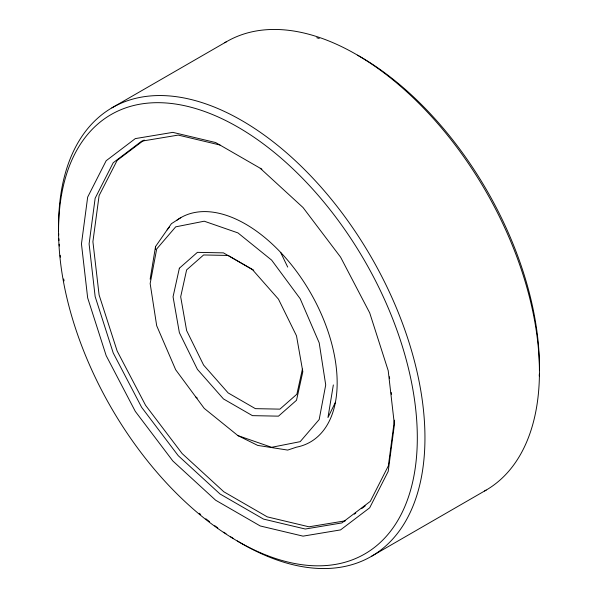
<?xml version="1.0" encoding="UTF-8"?>
<svg xmlns="http://www.w3.org/2000/svg" width="598" height="598" viewBox="0 0 598 598"><rect width="100%" height="100%" fill="white"/><g stroke="black" fill="none" stroke-linecap="round" stroke-linejoin="round"><path stroke-width="0.9" d="M394.411 420.192L388.356 465.857L370.297 501.363L341.862 522.929L305.264 529.021L263.509 519.094L219.982 493.963L178.234 455.676L141.636 407.32L113.209 352.925L95.149 296.563L89.095 243.917L95.149 198.252L113.209 162.746L141.644 141.173L178.241 135.088L219.997 145.015M150.158 279.169L155.54 246.555L171.409 223.697L180.805 217.665M333.348 384.933L327.966 417.554L335.403 402.342A129.534 74.787 60 0 0 280.626 252.378A129.542 74.795 60 0 0 176.956 220.154M302.424 369.101L296.885 394.202L279.901 409.137L255.383 408.651L228.137 392.923L203.612 365.101L186.628 330.567L180.686 296.795L186.621 269.9L203.604 254.965L228.122 255.451L253.769 270.251M144.148 140.007L117.148 160.391L99.096 195.613L92.907 241.712L99.096 294.949L117.148 351.019L145.606 405.362L182.158 453.59L223.846 491.788L267.291 516.874L308.979 526.808L345.532 520.791M354.293 514.175L355.75 513.077M361.588 508.666L365.236 505.915M111.856 107.894L226.358 41.793M371.642 556.207L486.144 490.106M237.929 435.613L271.642 447.304L300.181 441.66L319.183 419.527L325.716 384.933L319.19 342.811L300.181 298.723L271.649 260.137L237.937 232.899L204.232 221.208L175.692 226.844L156.691 248.985L150.158 283.579L156.683 325.701L175.685 369.781L204.224 408.374L237.929 435.613L257.708 445.413L287.698 450.077L296.451 447.169A129.542 74.795 60 0 0 335.411 402.342M261.909 169.212L215.631 142.541L172.837 132.367L135.32 138.601L106.175 160.72L87.667 197.116L81.455 243.917L87.659 297.871L106.175 355.646L135.312 411.402L172.829 460.968L215.624 500.212L260.242 525.971L303.036 536.144L340.554 529.903L369.691 507.792L388.207 471.396L394.411 424.595L388.207 370.64L369.699 312.866L340.561 257.103L303.044 207.543L260.25 168.3M195.8 397.012L197.273 398.044M280.626 252.378L287.705 267.089M389.418 376.777L389.634 378.624M391.227 392.482L391.436 394.329M155.54 246.555L155.585 249.254M58.582 229.789A259.076 149.575 60 0 1 241.226 120.213A259.076 149.575 60 0 1 424.939 440.091A259.076 149.575 60 0 1 237.286 540.943M233.541 538.634A259.076 149.575 60 0 1 230.536 536.712M226.029 533.722A259.076 149.575 60 0 1 223.772 532.183M217.762 527.914A259.076 149.575 60 0 1 214.764 525.694M209.547 521.695A259.076 149.575 60 0 1 205.839 518.75M200.696 514.504A259.076 149.575 60 0 1 199.239 513.263M64.061 280.903A259.076 149.575 60 0 1 63.694 278.997M60.391 257.185A259.076 149.575 60 0 1 60.181 255.316M59.322 246.025A259.076 149.575 60 0 1 59.187 244.186M58.963 240.538A259.076 149.575 60 0 1 58.866 238.722M58.716 235.119A259.076 149.575 60 0 1 58.656 233.332M224.803 42.72A259.076 149.575 60 0 1 485.427 190.545A259.076 149.575 60 0 1 484.567 491.003M316.761 37.741A253.672 146.458 60 0 1 319.25 38.489M357.514 55.166A253.672 146.458 60 0 1 539.418 370.237M539.344 374.124A253.672 146.458 60 0 1 539.276 376.06M167.141 229.909A129.542 74.795 60 0 1 169.406 227.105M179.363 268.225L173.054 296.795L179.37 332.667L197.407 369.355L223.465 398.933L252.416 415.64L278.474 416.156L296.511 400.286L302.82 371.717L296.503 335.844L278.466 299.157L252.401 269.578L223.458 252.872L197.4 252.356L179.363 268.225M58.559 231.09A253.672 146.458 60 0 0 327.921 565.387A253.672 146.458 60 0 0 327.323 206.288A253.672 146.458 60 0 0 58.559 231.09"/></g></svg>
